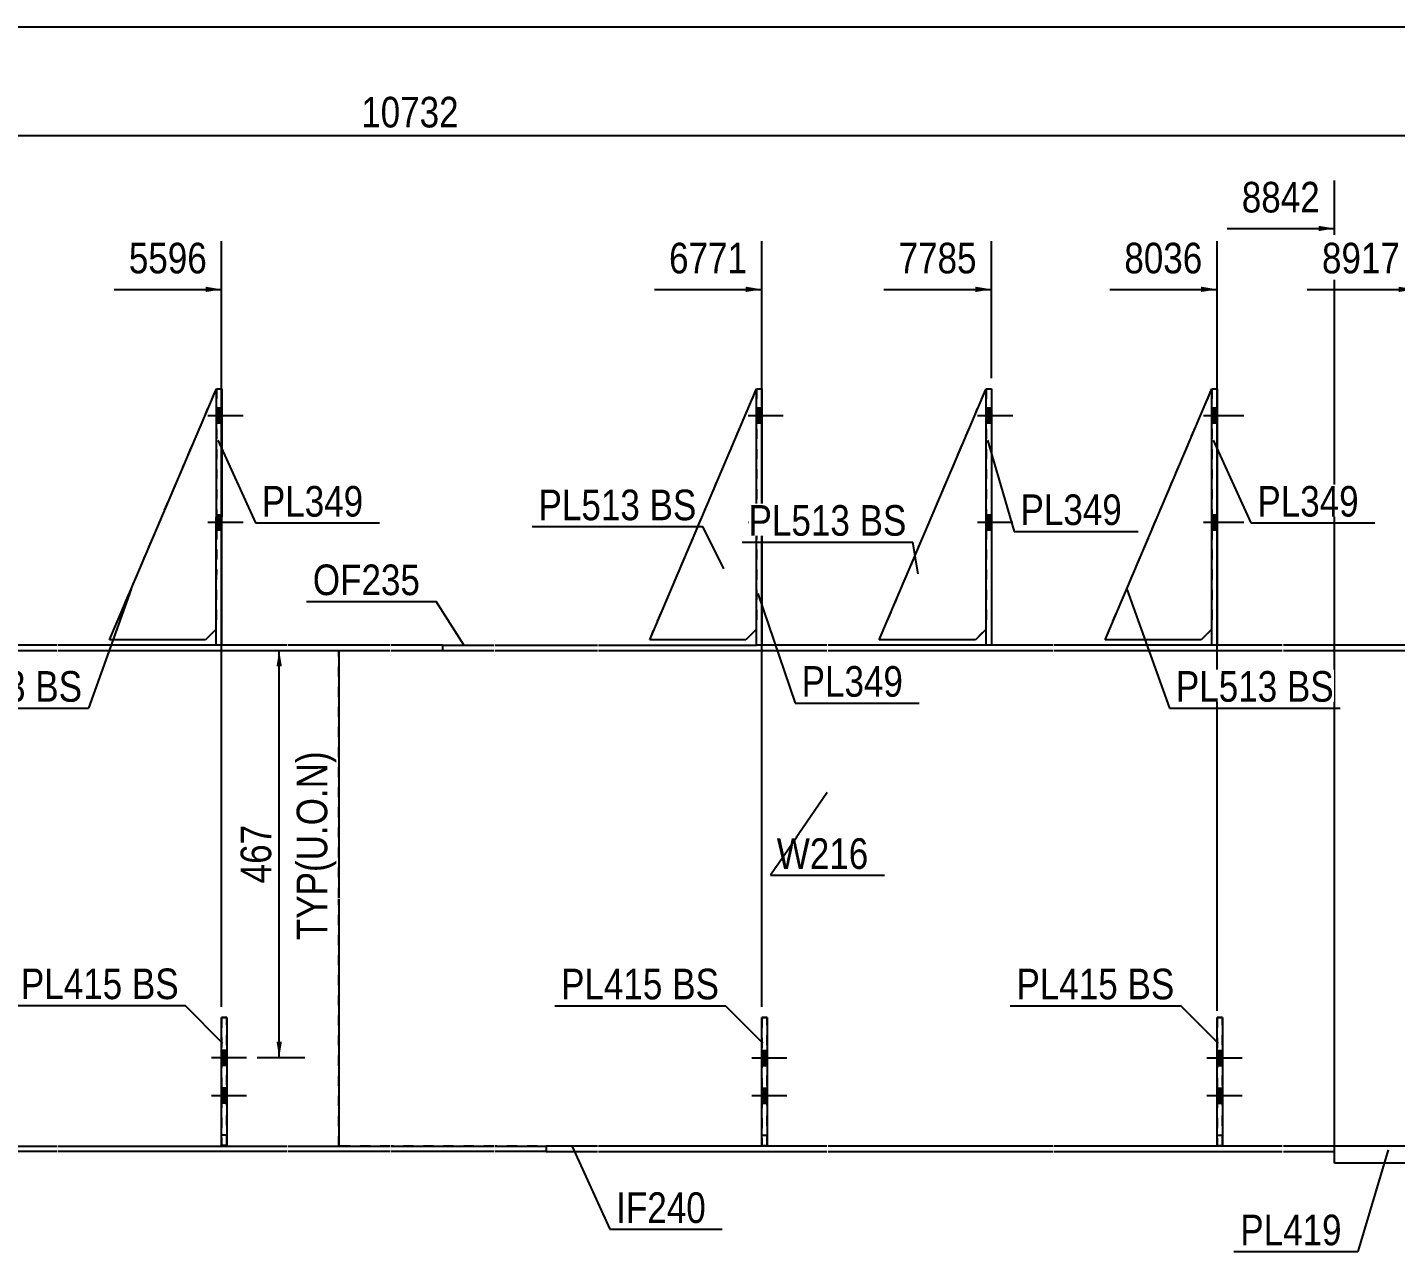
# Model space of a CAD drawing. Header units: millimetres. Extents: x -35 to 368, y -200 to 77.
# Drawn here: x 129.7 to 257.8, y -37.4 to 77.2 of the extents above; entities that cross this region are included whole.
import ezdxf

# ---------------------------------------------------------------- set-up
doc = ezdxf.new("R2010")
doc.units = ezdxf.units.MM
doc.linetypes.add('DXK_LINE_DOT1', pattern=[1.8814, 0.9407, -0.9407])
doc.linetypes.add('DXK_LINE_DOT2', pattern=[3.9198, 1.9599, -1.9599])
doc.styles.add('Arial Narrow', font='ARIALN.TTF', dxfattribs={"height": 0.2})

# ---------------------------------------------------------------- blocks, each defined once
blk = doc.blocks.new('Unknown-627303242-1210')
at = {"color": 5, "linetype": 'Continuous'}
blk.add_line((367.77, 77.23), (-32.23, 77.23), dxfattribs=at)
blk = doc.blocks.new('Part-627303242-1575 - 1546')
at = {"color": 2, "linetype": 'Continuous'}
for p, q in [((178.28, -27.5), (178.28, -28)), ((183.08, -27.5), (178.28, -27.5)), ((178.28, -28), (183.08, -28)), ((204.58, -27.5), (183.18, -27.5)), ((183.18, -28), (204.58, -28)), ((225.73, -27.5), (204.68, -27.5)), ((204.68, -28), (225.73, -28)), ((247.22, -27.5), (225.83, -27.5)), ((225.83, -28), (247.22, -28)), ((252.12, -27.5), (247.32, -27.5)), ((247.32, -28), (252.12, -28)), ((252.12, -28), (252.12, -27.5))]:
    blk.add_line(p, q, dxfattribs=at)
blk = doc.blocks.new('Part-627303242-1597 - 1546')
at = {"color": 7, "linetype": 'DXK_LINE_DOT1'}
for p, q in [((158.88, -4.25), (158.88, 18.9)), ((158.88, 18.9), (163.68, 18.9)), ((163.78, 18.9), (173.38, 18.9)), ((173.48, 18.9), (183.08, 18.9)), ((183.18, 18.9), (204.58, 18.9)), ((204.68, 18.9), (225.73, 18.9)), ((225.83, 18.9), (247.22, 18.9)), ((247.32, 18.9), (281.92, 18.9)), ((282.02, 18.9), (303.17, 18.9)), ((303.27, 18.9), (324.67, 18.9)), ((324.77, 18.9), (331.07, 18.9)), ((331.07, 18.9), (331.07, -4.25)), ((158.88, -27.5), (158.88, -4.35)), ((331.07, -4.35), (331.07, -27.5)), ((163.68, -27.5), (158.88, -27.5)), ((173.38, -27.5), (163.78, -27.5)), ((183.08, -27.5), (173.48, -27.5)), ((204.58, -27.5), (183.18, -27.5)), ((225.73, -27.5), (204.68, -27.5)), ((247.22, -27.5), (225.83, -27.5)), ((252.12, -27.5), (247.32, -27.5)), ((281.92, -27.5), (252.12, -27.5)), ((303.17, -27.5), (282.02, -27.5)), ((324.67, -27.5), (303.27, -27.5)), ((331.07, -27.5), (324.77, -27.5))]:
    blk.add_line(p, q, dxfattribs=at)
at = {"color": 2, "linetype": 'Continuous'}
blk.add_line((252.12, -27.5), (252.12, -27.5), dxfattribs=at)
blk = doc.blocks.new('Part-627303242-1619 - 1546')
at = {"color": 2, "linetype": 'Continuous'}
for p, q in [((71.5, 19.4), (71.5, 18.9)), ((71.5, 19.4), (76.3, 19.4)), ((76.4, 19.4), (111, 19.4)), ((111.1, 19.4), (125.9, 19.4)), ((132.49, 19.4), (126.4, 19.4)), ((147.39, 19.4), (132.59, 19.4)), ((153.98, 19.4), (147.89, 19.4)), ((163.68, 19.4), (154.08, 19.4)), ((168.58, 19.4), (163.78, 19.4)), ((168.58, 19.4), (168.58, 18.9)), ((71.5, 18.9), (76.3, 18.9)), ((76.4, 18.9), (111, 18.9)), ((111.1, 18.9), (132.49, 18.9)), ((132.59, 18.9), (153.98, 18.9)), ((154.08, 18.9), (163.68, 18.9)), ((163.78, 18.9), (168.58, 18.9))]:
    blk.add_line(p, q, dxfattribs=at)
at = {"color": 7, "linetype": 'DXK_LINE_DOT1'}
for p, q in [((126.4, 19.4), (125.9, 19.4)), ((147.89, 19.4), (147.39, 19.4))]:
    blk.add_line(p, q, dxfattribs=at)
blk = doc.blocks.new('Bolt-627303242-1959 - 1546')
at = {"linetype": 'Continuous'}
for points in [[(147.88, -18.52), (147.88, -19.92), (148.38, -19.92), (148.38, -18.52)], [(147.88, -22.05), (147.88, -23.45), (148.38, -23.45), (148.38, -22.05)]]:
    blk.add_hatch(color=3, dxfattribs=at).paths.add_polyline_path(points)
at = {"color": 3, "linetype": 'Continuous'}
for p, q in [((147.88, -18.52), (148.38, -18.52)), ((146.93, -19.22), (150.23, -19.22)), ((147.88, -19.92), (148.38, -19.92)), ((146.93, -22.75), (150.23, -22.75)), ((147.88, -22.05), (148.38, -22.05)), ((147.88, -23.45), (148.38, -23.45))]:
    blk.add_line(p, q, dxfattribs=at)
blk = doc.blocks.new('Part-627303242-1859 - 1546')
at = {"color": 2, "linetype": 'Continuous'}
for p, q in [((106.2, -27.5), (111, -27.5)), ((111, -28), (106.2, -28)), ((111.1, -27.5), (132.49, -27.5)), ((132.49, -28), (111.1, -28)), ((132.59, -27.5), (153.98, -27.5)), ((153.98, -28), (132.59, -28)), ((154.08, -27.5), (163.68, -27.5)), ((163.68, -28), (154.08, -28)), ((163.78, -27.5), (173.38, -27.5)), ((173.38, -28), (163.78, -28)), ((173.48, -27.5), (178.28, -27.5)), ((178.28, -28), (173.48, -28)), ((178.28, -27.5), (178.28, -28))]:
    blk.add_line(p, q, dxfattribs=at)
at = {"color": 7, "linetype": 'DXK_LINE_DOT1'}
blk.add_line((106.2, -28), (106.2, -27.5), dxfattribs=at)
blk = doc.blocks.new('Part-627303242-1795 - 1546')
at = {"color": 2, "linetype": 'Continuous'}
for p, q in [((240.63, 19.4), (240.63, 43.4)), ((240.63, 43.4), (241.13, 43.4)), ((241.13, 43.4), (241.13, 19.4)), ((241.13, 19.4), (240.63, 19.4))]:
    blk.add_line(p, q, dxfattribs=at)
blk = doc.blocks.new('Part-627303242-1668 - 1546')
at = {"color": 2, "linetype": 'Continuous'}
for p, q in [((168.58, 19.4), (168.58, 18.9)), ((168.58, 19.4), (173.38, 19.4)), ((173.48, 19.4), (183.08, 19.4)), ((183.18, 19.4), (197.98, 19.4)), ((204.58, 19.4), (198.48, 19.4)), ((219.48, 19.4), (204.68, 19.4)), ((225.73, 19.4), (219.98, 19.4)), ((240.63, 19.4), (225.83, 19.4)), ((247.22, 19.4), (241.13, 19.4)), ((281.92, 19.4), (247.32, 19.4)), ((296.82, 19.4), (282.02, 19.4)), ((303.17, 19.4), (297.32, 19.4)), ((318.07, 19.4), (303.27, 19.4)), ((324.67, 19.4), (318.57, 19.4)), ((331.07, 19.4), (324.77, 19.4)), ((168.58, 18.9), (173.38, 18.9)), ((173.48, 18.9), (183.08, 18.9)), ((183.18, 18.9), (204.58, 18.9)), ((204.68, 18.9), (225.73, 18.9)), ((225.83, 18.9), (247.22, 18.9)), ((247.32, 18.9), (281.92, 18.9)), ((282.02, 18.9), (303.17, 18.9)), ((303.27, 18.9), (324.67, 18.9)), ((324.77, 18.9), (331.07, 18.9))]:
    blk.add_line(p, q, dxfattribs=at)
at = {"color": 7, "linetype": 'DXK_LINE_DOT1'}
for p, q in [((198.48, 19.4), (197.98, 19.4)), ((219.98, 19.4), (219.48, 19.4)), ((241.13, 19.4), (240.63, 19.4)), ((297.32, 19.4), (296.82, 19.4)), ((318.57, 19.4), (318.07, 19.4)), ((331.07, 19.4), (331.07, 18.9))]:
    blk.add_line(p, q, dxfattribs=at)
blk = doc.blocks.new('Part-627303242-1785 - 1546')
at = {"color": 2, "linetype": 'Continuous'}
for p, q in [((197.98, 19.4), (197.99, 43.4)), ((197.99, 43.4), (198.49, 43.4)), ((198.49, 43.4), (198.48, 19.4)), ((198.48, 19.4), (197.98, 19.4))]:
    blk.add_line(p, q, dxfattribs=at)
blk = doc.blocks.new('Bolt-627303242-1967 - 1546')
at = {"color": 3, "linetype": 'DXK_LINE_DOT2'}
for p, q in [((198.48, -18.54), (198.98, -18.54)), ((197.68, -19.24), (198.98, -19.24)), ((198.48, -19.94), (198.98, -19.94)), ((197.68, -22.77), (198.98, -22.77)), ((198.48, -22.07), (198.98, -22.07)), ((198.48, -23.47), (198.98, -23.47))]:
    blk.add_line(p, q, dxfattribs=at)
blk = doc.blocks.new('Part-627303242-1839 - 1546')
at = {"color": 7, "linetype": 'DXK_LINE_DOT1'}
for p, q in [((241.12, -15.47), (241.12, -27.47)), ((241.62, -15.47), (241.12, -15.47)), ((241.62, -27.47), (241.62, -15.47)), ((241.12, -27.47), (241.62, -27.47))]:
    blk.add_line(p, q, dxfattribs=at)
blk = doc.blocks.new('Bolt-627303242-1969 - 1546')
at = {"linetype": 'Continuous'}
for points in [[(219.98, 40.2), (219.98, 41.6), (219.48, 41.6), (219.48, 40.2)], [(219.98, 40.2), (219.98, 41.6), (219.48, 41.6), (219.48, 40.2)], [(219.98, 40.2), (219.98, 41.6), (219.48, 41.6), (219.48, 40.2)], [(219.98, 30.2), (219.98, 31.6), (219.48, 31.6), (219.48, 30.2)], [(219.98, 30.2), (219.98, 31.6), (219.48, 31.6), (219.48, 30.2)], [(219.98, 30.2), (219.98, 31.6), (219.48, 31.6), (219.48, 30.2)]]:
    blk.add_hatch(color=3, dxfattribs=at).paths.add_polyline_path(points)
at = {"color": 3, "linetype": 'Continuous'}
for p, q in [((219.48, 41.6), (219.98, 41.6)), ((219.48, 41.6), (219.98, 41.6)), ((219.48, 41.6), (219.98, 41.6)), ((218.68, 40.9), (221.98, 40.9)), ((218.68, 40.9), (221.98, 40.9)), ((218.68, 40.9), (221.98, 40.9)), ((219.48, 40.2), (219.98, 40.2)), ((219.48, 40.2), (219.98, 40.2)), ((219.48, 40.2), (219.98, 40.2)), ((218.68, 30.9), (221.98, 30.9)), ((218.68, 30.9), (221.98, 30.9)), ((218.68, 30.9), (221.98, 30.9)), ((219.48, 31.6), (219.98, 31.6)), ((219.48, 31.6), (219.98, 31.6)), ((219.48, 31.6), (219.98, 31.6)), ((219.48, 30.2), (219.98, 30.2)), ((219.48, 30.2), (219.98, 30.2)), ((219.48, 30.2), (219.98, 30.2))]:
    blk.add_line(p, q, dxfattribs=at)
blk = doc.blocks.new('Part-627303242-1817 - 1546')
at = {"color": 2, "linetype": 'Continuous'}
for p, q in [((241.12, -27.47), (241.12, -15.47)), ((241.12, -15.47), (241.62, -15.47)), ((241.62, -15.47), (241.62, -27.47)), ((241.62, -27.47), (241.12, -27.47))]:
    blk.add_line(p, q, dxfattribs=at)
at = {"color": 7, "linetype": 'DXK_LINE_DOT1'}
blk.add_line((241.12, -26.47), (241.62, -26.47), dxfattribs=at)
blk = doc.blocks.new('Part-627303242-1844 - 1546')
at = {"color": 2, "linetype": 'Continuous'}
for p, q in [((147.39, 19.4), (147.4, 43.4)), ((147.4, 43.4), (147.9, 43.4)), ((147.9, 43.4), (147.89, 19.4)), ((147.89, 19.4), (147.39, 19.4))]:
    blk.add_line(p, q, dxfattribs=at)
blk = doc.blocks.new('Part-627303242-1849 - 1546')
at = {"color": 2, "linetype": 'Continuous'}
for p, q in [((147.88, -27.45), (147.89, -15.45)), ((147.89, -15.45), (148.39, -15.45)), ((148.39, -15.45), (148.38, -27.45)), ((148.38, -27.45), (147.88, -27.45))]:
    blk.add_line(p, q, dxfattribs=at)
at = {"color": 7, "linetype": 'DXK_LINE_DOT1'}
blk.add_line((147.88, -26.45), (148.38, -26.45), dxfattribs=at)
blk = doc.blocks.new('Part-627303242-1854 - 1546')
at = {"color": 7, "linetype": 'DXK_LINE_DOT1'}
for p, q in [((147.89, -15.45), (147.88, -27.45)), ((148.39, -15.45), (147.89, -15.45)), ((148.38, -27.45), (148.39, -15.45)), ((147.88, -27.45), (148.38, -27.45))]:
    blk.add_line(p, q, dxfattribs=at)
blk = doc.blocks.new('Part-627303242-1874 - 1546')
at = {"color": 2, "linetype": 'Continuous'}
for p, q in [((198.48, -27.47), (198.48, -15.47)), ((198.48, -15.47), (198.98, -15.47)), ((198.98, -15.47), (198.98, -27.47)), ((198.98, -27.47), (198.48, -27.47))]:
    blk.add_line(p, q, dxfattribs=at)
at = {"color": 7, "linetype": 'DXK_LINE_DOT1'}
blk.add_line((198.48, -26.47), (198.98, -26.47), dxfattribs=at)
blk = doc.blocks.new('Part-627303242-1879 - 1546')
at = {"color": 7, "linetype": 'DXK_LINE_DOT1'}
for p, q in [((198.48, -15.47), (198.48, -27.47)), ((198.98, -15.47), (198.48, -15.47)), ((198.98, -27.47), (198.98, -15.47)), ((198.48, -27.47), (198.98, -27.47))]:
    blk.add_line(p, q, dxfattribs=at)
blk = doc.blocks.new('Part-627303242-1937 - 1546')
at = {"color": 2, "linetype": 'Continuous'}
for p, q in [((252.12, -29.1), (252.12, -27.5)), ((277.12, -27.5), (252.12, -27.5)), ((277.12, -29.1), (277.12, -27.5)), ((277.12, -29.1), (252.12, -29.1))]:
    blk.add_line(p, q, dxfattribs=at)
blk = doc.blocks.new('Part-627303242-1942 - 1546')
at = {"color": 2, "linetype": 'Continuous'}
for p, q in [((219.48, 19.4), (219.48, 43.4)), ((219.48, 43.4), (219.98, 43.4)), ((219.98, 43.4), (219.98, 19.4)), ((219.98, 19.4), (219.48, 19.4))]:
    blk.add_line(p, q, dxfattribs=at)
blk = doc.blocks.new('Part-627303242-1947 - 1546')
at = {"color": 7, "linetype": 'DXK_LINE_DOT1'}
for p, q in [((0, 18.9), (0, -4.25)), ((0, 18.9), (6.3, 18.9)), ((6.4, 18.9), (26.4, 18.9)), ((26.5, 18.9), (46.5, 18.9)), ((46.6, 18.9), (66.6, 18.9)), ((66.7, 18.9), (76.3, 18.9)), ((76.4, 18.9), (111, 18.9)), ((111.1, 18.9), (132.49, 18.9)), ((132.59, 18.9), (153.98, 18.9)), ((154.08, 18.9), (158.88, 18.9)), ((0, -4.35), (0, -27.5)), ((0, -27.5), (6.3, -27.5)), ((6.4, -27.5), (26.4, -27.5)), ((26.5, -27.5), (46.5, -27.5)), ((46.6, -27.5), (66.6, -27.5)), ((66.7, -27.5), (76.3, -27.5)), ((76.4, -27.5), (111, -27.5)), ((111.1, -27.5), (132.49, -27.5)), ((132.59, -27.5), (153.98, -27.5)), ((154.08, -27.5), (158.88, -27.5))]:
    blk.add_line(p, q, dxfattribs=at)
at = {"color": 2, "linetype": 'Continuous'}
for p, q in [((158.88, 18.9), (158.88, -4.25)), ((158.88, -4.35), (158.88, -27.5))]:
    blk.add_line(p, q, dxfattribs=at)
blk = doc.blocks.new('Bolt-627303242-1953 - 1546')
at = {"linetype": 'Continuous'}
for points in [[(198.49, 40.2), (198.49, 41.6), (197.99, 41.6), (197.99, 40.2)], [(198.49, 40.2), (198.49, 41.6), (197.99, 41.6), (197.99, 40.2)], [(198.49, 40.2), (198.49, 41.6), (197.99, 41.6), (197.99, 40.2)], [(198.49, 30.2), (198.49, 31.6), (197.99, 31.6), (197.99, 30.2)], [(198.49, 30.2), (198.49, 31.6), (197.99, 31.6), (197.99, 30.2)], [(198.49, 30.2), (198.49, 31.6), (197.99, 31.6), (197.99, 30.2)]]:
    blk.add_hatch(color=3, dxfattribs=at).paths.add_polyline_path(points)
at = {"color": 3, "linetype": 'Continuous'}
for p, q in [((197.99, 41.6), (198.49, 41.6)), ((197.99, 41.6), (198.49, 41.6)), ((197.99, 41.6), (198.49, 41.6)), ((197.19, 40.9), (200.49, 40.9)), ((197.19, 40.9), (200.49, 40.9)), ((197.19, 40.9), (200.49, 40.9)), ((197.99, 40.2), (198.49, 40.2)), ((197.99, 40.2), (198.49, 40.2)), ((197.99, 40.2), (198.49, 40.2)), ((197.19, 30.9), (200.49, 30.9)), ((197.19, 30.9), (200.49, 30.9)), ((197.19, 30.9), (200.49, 30.9)), ((197.99, 31.6), (198.49, 31.6)), ((197.99, 31.6), (198.49, 31.6)), ((197.99, 31.6), (198.49, 31.6)), ((197.99, 30.2), (198.49, 30.2)), ((197.99, 30.2), (198.49, 30.2)), ((197.99, 30.2), (198.49, 30.2))]:
    blk.add_line(p, q, dxfattribs=at)
blk = doc.blocks.new('Bolt-627303242-1955 - 1546')
at = {"linetype": 'Continuous'}
for points in [[(241.13, 40.2), (241.13, 41.6), (240.63, 41.6), (240.63, 40.2)], [(241.13, 40.2), (241.13, 41.6), (240.63, 41.6), (240.63, 40.2)], [(241.13, 40.2), (241.13, 41.6), (240.63, 41.6), (240.63, 40.2)], [(241.13, 30.2), (241.13, 31.6), (240.63, 31.6), (240.63, 30.2)], [(241.13, 30.2), (241.13, 31.6), (240.63, 31.6), (240.63, 30.2)], [(241.13, 30.2), (241.13, 31.6), (240.63, 31.6), (240.63, 30.2)]]:
    blk.add_hatch(color=3, dxfattribs=at).paths.add_polyline_path(points)
at = {"color": 3, "linetype": 'Continuous'}
for p, q in [((240.63, 41.6), (241.13, 41.6)), ((240.63, 41.6), (241.13, 41.6)), ((240.63, 41.6), (241.13, 41.6)), ((239.83, 40.9), (243.63, 40.9)), ((239.83, 40.9), (243.63, 40.9)), ((239.83, 40.9), (243.63, 40.9)), ((240.63, 40.2), (241.13, 40.2)), ((240.63, 40.2), (241.13, 40.2)), ((240.63, 40.2), (241.13, 40.2)), ((239.83, 30.9), (243.63, 30.9)), ((239.83, 30.9), (243.63, 30.9)), ((239.83, 30.9), (243.63, 30.9)), ((240.63, 31.6), (241.13, 31.6)), ((240.63, 31.6), (241.13, 31.6)), ((240.63, 31.6), (241.13, 31.6)), ((240.63, 30.2), (241.13, 30.2)), ((240.63, 30.2), (241.13, 30.2)), ((240.63, 30.2), (241.13, 30.2))]:
    blk.add_line(p, q, dxfattribs=at)
blk = doc.blocks.new('Bolt-627303242-1956 - 1546')
at = {"linetype": 'Continuous'}
for points in [[(241.12, -18.54), (241.12, -19.94), (241.62, -19.94), (241.62, -18.54)], [(241.12, -22.07), (241.12, -23.47), (241.62, -23.47), (241.62, -22.07)]]:
    blk.add_hatch(color=3, dxfattribs=at).paths.add_polyline_path(points)
at = {"color": 3, "linetype": 'Continuous'}
for p, q in [((241.12, -18.54), (241.62, -18.54)), ((240.17, -19.24), (243.47, -19.24)), ((241.12, -19.94), (241.62, -19.94)), ((240.17, -22.77), (243.47, -22.77)), ((241.12, -22.07), (241.62, -22.07)), ((241.12, -23.47), (241.62, -23.47))]:
    blk.add_line(p, q, dxfattribs=at)
blk = doc.blocks.new('Bolt-627303242-1957 - 1546')
at = {"color": 3, "linetype": 'DXK_LINE_DOT2'}
for p, q in [((241.12, -18.54), (241.62, -18.54)), ((240.32, -19.24), (241.62, -19.24)), ((241.12, -19.94), (241.62, -19.94)), ((240.32, -22.77), (241.62, -22.77)), ((241.12, -22.07), (241.62, -22.07)), ((241.12, -23.47), (241.62, -23.47))]:
    blk.add_line(p, q, dxfattribs=at)
blk = doc.blocks.new('Bolt-627303242-1958 - 1546')
at = {"linetype": 'Continuous'}
for points in [[(147.9, 40.2), (147.9, 41.6), (147.4, 41.6), (147.4, 40.2)], [(147.9, 40.2), (147.9, 41.6), (147.4, 41.6), (147.4, 40.2)], [(147.9, 40.2), (147.9, 41.6), (147.4, 41.6), (147.4, 40.2)], [(147.89, 30.2), (147.89, 31.6), (147.39, 31.6), (147.39, 30.2)], [(147.89, 30.2), (147.89, 31.6), (147.39, 31.6), (147.39, 30.2)], [(147.89, 30.2), (147.89, 31.6), (147.39, 31.6), (147.39, 30.2)]]:
    blk.add_hatch(color=3, dxfattribs=at).paths.add_polyline_path(points)
at = {"color": 3, "linetype": 'Continuous'}
for p, q in [((147.4, 41.6), (147.9, 41.6)), ((147.4, 41.6), (147.9, 41.6)), ((147.4, 41.6), (147.9, 41.6)), ((146.6, 40.9), (149.9, 40.9)), ((146.6, 40.9), (149.9, 40.9)), ((146.6, 40.9), (149.9, 40.9)), ((147.4, 40.2), (147.9, 40.2)), ((147.4, 40.2), (147.9, 40.2)), ((147.4, 40.2), (147.9, 40.2)), ((146.59, 30.9), (149.89, 30.9)), ((146.59, 30.9), (149.89, 30.9)), ((146.59, 30.9), (149.89, 30.9)), ((147.39, 31.6), (147.89, 31.6)), ((147.39, 31.6), (147.89, 31.6)), ((147.39, 31.6), (147.89, 31.6)), ((147.39, 30.2), (147.89, 30.2)), ((147.39, 30.2), (147.89, 30.2)), ((147.39, 30.2), (147.89, 30.2))]:
    blk.add_line(p, q, dxfattribs=at)
blk = doc.blocks.new('Bolt-627303242-1960 - 1546')
at = {"color": 3, "linetype": 'DXK_LINE_DOT2'}
for p, q in [((147.88, -18.52), (148.38, -18.52)), ((147.08, -19.22), (148.38, -19.22)), ((147.88, -19.92), (148.38, -19.92)), ((147.08, -22.75), (148.38, -22.75)), ((147.88, -22.05), (148.38, -22.05)), ((147.88, -23.45), (148.38, -23.45))]:
    blk.add_line(p, q, dxfattribs=at)
blk = doc.blocks.new('Bolt-627303242-2015 - 1546')
at = {"linetype": 'Continuous'}
for points in [[(198.48, -18.54), (198.48, -19.94), (198.98, -19.94), (198.98, -18.54)], [(198.48, -22.07), (198.48, -23.47), (198.98, -23.47), (198.98, -22.07)]]:
    blk.add_hatch(color=3, dxfattribs=at).paths.add_polyline_path(points)
at = {"color": 3, "linetype": 'Continuous'}
for p, q in [((198.48, -18.54), (198.98, -18.54)), ((197.53, -19.24), (200.83, -19.24)), ((198.48, -19.94), (198.98, -19.94)), ((197.53, -22.77), (200.83, -22.77)), ((198.48, -22.07), (198.98, -22.07)), ((198.48, -23.47), (198.98, -23.47))]:
    blk.add_line(p, q, dxfattribs=at)
blk = doc.blocks.new('Part-627303242-2674 - 1546')
at = {"color": 2, "linetype": 'Continuous'}
for p, q in [((230.63, 19.9), (240.63, 43.4)), ((240.63, 20.9), (239.63, 19.9)), ((239.63, 19.9), (230.63, 19.9))]:
    blk.add_line(p, q, dxfattribs=at)
at = {"color": 7, "linetype": 'DXK_LINE_DOT1'}
blk.add_line((240.63, 43.4), (240.63, 20.9), dxfattribs=at)
blk = doc.blocks.new('Part-627303242-2675 - 1546')
at = {"color": 2, "linetype": 'Continuous'}
for p, q in [((209.48, 19.9), (219.48, 43.4)), ((219.48, 20.9), (218.48, 19.9)), ((218.48, 19.9), (209.48, 19.9))]:
    blk.add_line(p, q, dxfattribs=at)
at = {"color": 7, "linetype": 'DXK_LINE_DOT1'}
blk.add_line((219.48, 43.4), (219.48, 20.9), dxfattribs=at)
blk = doc.blocks.new('Part-627303242-2677 - 1546')
at = {"color": 2, "linetype": 'Continuous'}
for p, q in [((187.98, 19.9), (197.99, 43.4)), ((197.98, 20.9), (196.98, 19.9)), ((196.98, 19.9), (187.98, 19.9))]:
    blk.add_line(p, q, dxfattribs=at)
at = {"color": 7, "linetype": 'DXK_LINE_DOT1'}
blk.add_line((197.99, 43.4), (197.98, 20.9), dxfattribs=at)
blk = doc.blocks.new('Part-627303242-2678 - 1546')
at = {"color": 2, "linetype": 'Continuous'}
for p, q in [((137.39, 19.9), (147.4, 43.4)), ((147.39, 20.9), (146.39, 19.9)), ((146.39, 19.9), (137.39, 19.9))]:
    blk.add_line(p, q, dxfattribs=at)
at = {"color": 7, "linetype": 'DXK_LINE_DOT1'}
blk.add_line((147.4, 43.4), (147.39, 20.9), dxfattribs=at)
blk = doc.blocks.new('Part-627303242-2680 - 1546')
at = {"color": 7, "linetype": 'DXK_LINE_DOT1'}
for p, q in [((230.63, 19.9), (240.63, 43.4)), ((240.63, 20.9), (239.63, 19.9)), ((239.63, 19.9), (230.63, 19.9))]:
    blk.add_line(p, q, dxfattribs=at)
blk = doc.blocks.new('Part-627303242-2681 - 1546')
at = {"color": 7, "linetype": 'DXK_LINE_DOT1'}
for p, q in [((209.48, 19.9), (219.48, 43.4)), ((219.48, 20.9), (218.48, 19.9)), ((218.48, 19.9), (209.48, 19.9))]:
    blk.add_line(p, q, dxfattribs=at)
blk = doc.blocks.new('Part-627303242-2683 - 1546')
at = {"color": 7, "linetype": 'DXK_LINE_DOT1'}
for p, q in [((187.98, 19.9), (197.99, 43.4)), ((197.98, 20.9), (196.98, 19.9)), ((196.98, 19.9), (187.98, 19.9))]:
    blk.add_line(p, q, dxfattribs=at)
blk = doc.blocks.new('Part-627303242-2684 - 1546')
at = {"color": 7, "linetype": 'DXK_LINE_DOT1'}
for p, q in [((137.39, 19.9), (147.4, 43.4)), ((147.39, 20.9), (146.39, 19.9)), ((146.39, 19.9), (137.39, 19.9))]:
    blk.add_line(p, q, dxfattribs=at)
blk = doc.blocks.new('StraightDimension-627303242-6754 - 1546')
at = {"linetype": 'Continuous'}
for points in [[(153.03, 17.4), (153.28, 18.9), (153.53, 17.4)], [(153.53, -17.72), (153.28, -19.22), (153.03, -17.72)]]:
    blk.add_hatch(color=7, dxfattribs=at).paths.add_polyline_path(points)
at = {"color": 7, "linetype": 'Continuous'}
for p, q in [((151.23, 18.9), (155.68, 18.9)), ((153.28, -19.22), (153.28, 18.9)), ((151.23, -19.22), (155.68, -19.22))]:
    blk.add_line(p, q, dxfattribs=at)
at = {"color": 0, "linetype": 'Continuous'}
blk.add_wipeout([(158.38, 10.09), (154.18, 10.09), (154.18, -8.82), (158.38, -8.82)], dxfattribs=at)
at = {"color": 3, "linetype": 'Continuous', "style": 'Arial Narrow'}
blk.add_text('TYP(U.O.N)', height=2.863, rotation=90.0002, dxfattribs=at).set_placement((157.78, -8.22))
at = {"color": 0}
blk.add_wipeout([(153.13, 3.18), (148.93, 3.18), (148.93, -3.5), (153.13, -3.5)], dxfattribs=at)
at = {"color": 3, "style": 'Arial Narrow'}
blk.add_text('467', height=2.863, rotation=90.0002, dxfattribs=at).set_placement((152.53, -2.9))
blk = doc.blocks.new('StraightDimension-627303242-9737 - 1546')
at = {"linetype": 'Continuous'}
blk.add_hatch(color=7, dxfattribs=at).paths.add_polyline_path([(250.62, 58.65), (252.12, 58.4), (250.62, 58.15)])
at = {"color": 7, "linetype": 'Continuous'}
for p, q in [((252.12, -28.1), (252.12, 62.9)), ((242.06, 58.4), (252.12, 58.4))]:
    blk.add_line(p, q, dxfattribs=at)
at = {"color": 0}
blk.add_wipeout([(251.35, 59.3), (251.35, 63.5), (242.83, 63.5), (242.83, 59.3)], dxfattribs=at)
at = {"color": 3, "style": 'Arial Narrow'}
blk.add_text('8842', height=2.863, dxfattribs=at).set_placement((243.43, 59.9))
blk = doc.blocks.new('StraightDimension-627303242-9736 - 1546')
at = {"linetype": 'Continuous'}
blk.add_hatch(color=7, dxfattribs=at).paths.add_polyline_path([(258.12, 52.95), (259.62, 52.7), (258.12, 52.45)])
at = {"color": 7, "linetype": 'Continuous'}
for p, q in [((259.62, -25.16), (259.62, 57.2)), ((249.56, 52.7), (259.62, 52.7))]:
    blk.add_line(p, q, dxfattribs=at)
at = {"color": 0}
blk.add_wipeout([(258.85, 53.6), (258.85, 57.8), (250.34, 57.8), (250.34, 53.6)], dxfattribs=at)
at = {"color": 3, "style": 'Arial Narrow'}
blk.add_text('8917', height=2.863, dxfattribs=at).set_placement((250.94, 54.2))
blk = doc.blocks.new('StraightDimension-627303242-5622 - 1546')
at = {"color": 7, "linetype": 'Continuous'}
blk.add_line((-1.6, 67.11), (332.67, 67.11), dxfattribs=at)
at = {"color": 0}
blk.add_wipeout([(170.7, 67.26), (170.7, 71.46), (160.36, 71.46), (160.36, 67.26)], dxfattribs=at)
at = {"color": 3, "style": 'Arial Narrow'}
blk.add_text('10732', height=2.863, dxfattribs=at).set_placement((160.96, 67.86))
blk = doc.blocks.new('StraightDimension-627303242-9738 - 1546')
at = {"linetype": 'Continuous'}
blk.add_hatch(color=7, dxfattribs=at).paths.add_polyline_path([(239.62, 52.95), (241.12, 52.7), (239.62, 52.45)])
at = {"color": 7, "linetype": 'Continuous'}
for p, q in [((241.12, -14.83), (241.12, 57.2)), ((231.06, 52.7), (241.12, 52.7))]:
    blk.add_line(p, q, dxfattribs=at)
at = {"color": 0}
blk.add_wipeout([(240.35, 53.6), (240.35, 57.8), (231.83, 57.8), (231.83, 53.6)], dxfattribs=at)
at = {"color": 3, "style": 'Arial Narrow'}
blk.add_text('8036', height=2.863, dxfattribs=at).set_placement((232.43, 54.2))
blk = doc.blocks.new('StraightDimension-627303242-9739 - 1546')
at = {"linetype": 'Continuous'}
blk.add_hatch(color=7, dxfattribs=at).paths.add_polyline_path([(218.48, 52.95), (219.98, 52.7), (218.48, 52.45)])
at = {"color": 7, "linetype": 'Continuous'}
for p, q in [((219.98, 44.4), (219.98, 57.2)), ((209.92, 52.7), (219.98, 52.7))]:
    blk.add_line(p, q, dxfattribs=at)
at = {"color": 0}
blk.add_wipeout([(219.21, 53.6), (219.21, 57.8), (210.69, 57.8), (210.69, 53.6)], dxfattribs=at)
at = {"color": 3, "style": 'Arial Narrow'}
blk.add_text('7785', height=2.863, dxfattribs=at).set_placement((211.29, 54.2))
blk = doc.blocks.new('StraightDimension-627303242-9740 - 1546')
at = {"linetype": 'Continuous'}
blk.add_hatch(color=7, dxfattribs=at).paths.add_polyline_path([(196.98, 52.95), (198.48, 52.7), (196.98, 52.45)])
at = {"color": 7, "linetype": 'Continuous'}
for p, q in [((198.48, -14.47), (198.48, 57.2)), ((188.42, 52.7), (198.48, 52.7))]:
    blk.add_line(p, q, dxfattribs=at)
at = {"color": 0}
blk.add_wipeout([(197.7, 53.6), (197.7, 57.8), (189.19, 57.8), (189.19, 53.6)], dxfattribs=at)
at = {"color": 3, "style": 'Arial Narrow'}
blk.add_text('6771', height=2.863, dxfattribs=at).set_placement((189.79, 54.2))
blk = doc.blocks.new('StraightDimension-627303242-9741 - 1546')
at = {"linetype": 'Continuous'}
blk.add_hatch(color=7, dxfattribs=at).paths.add_polyline_path([(146.39, 52.95), (147.89, 52.7), (146.39, 52.45)])
at = {"color": 7, "linetype": 'Continuous'}
for p, q in [((147.89, -14.45), (147.89, 57.2)), ((137.82, 52.7), (147.89, 52.7))]:
    blk.add_line(p, q, dxfattribs=at)
at = {"color": 0}
blk.add_wipeout([(147.11, 53.6), (147.11, 57.8), (138.6, 57.8), (138.6, 53.6)], dxfattribs=at)
at = {"color": 3, "style": 'Arial Narrow'}
blk.add_text('5596', height=2.863, dxfattribs=at).set_placement((139.2, 54.2))
blk = doc.blocks.new('MarkSet-627303242-5091 - 1546')
at = {"color": 0}
for points in [[(206.74, 29.64), (206.74, 32.64), (197.24, 32.64), (197.24, 29.64)], [(212.02, 29.64), (212.02, 32.64), (207.64, 32.64), (207.64, 29.64)]]:
    blk.add_wipeout(points, dxfattribs=at)
for points in [[(206.74, 29.64), (206.74, 32.64), (197.24, 32.64), (197.24, 29.64)], [(212.02, 29.64), (212.02, 32.64), (207.64, 32.64), (207.64, 29.64)]]:
    blk.add_wipeout(points, dxfattribs=at)
at = {"color": 7, "linetype": 'Continuous'}
for p in [(196.64, 29.04), (213.11, 26.06)]:
    blk.add_line(p, (212.62, 29.04), dxfattribs=at)
at = {"color": 3, "style": 'Arial Narrow'}
for s, p in [('PL513', (197.24, 29.64)), ('BS', (207.64, 29.64))]:
    blk.add_text(s, height=2.863, dxfattribs=at).set_placement(p)
blk = doc.blocks.new('MarkSet-627303242-5080 - 1546')
at = {"color": 0}
for points in [[(246.76, 14.1), (246.76, 17.1), (237.26, 17.1), (237.26, 14.1)], [(252.05, 14.1), (252.05, 17.1), (247.66, 17.1), (247.66, 14.1)]]:
    blk.add_wipeout(points, dxfattribs=at)
for points in [[(246.76, 14.1), (246.76, 17.1), (237.26, 17.1), (237.26, 14.1)], [(252.05, 14.1), (252.05, 17.1), (247.66, 17.1), (247.66, 14.1)]]:
    blk.add_wipeout(points, dxfattribs=at)
at = {"color": 7, "linetype": 'Continuous'}
for p, q in [((232.66, 24.63), (236.66, 13.5)), ((236.66, 13.5), (252.65, 13.5))]:
    blk.add_line(p, q, dxfattribs=at)
at = {"color": 3, "style": 'Arial Narrow'}
for s, p in [('PL513', (237.26, 14.1)), ('BS', (247.66, 14.1))]:
    blk.add_text(s, height=2.863, dxfattribs=at).set_placement(p)
blk = doc.blocks.new('Mark-627303242-5183 - 1546')
at = {"color": 0}
blk.add_wipeout([(161.16, 31.43), (161.16, 34.43), (151.66, 34.43), (151.66, 31.43)], dxfattribs=at)
blk.add_wipeout([(161.16, 31.43), (161.16, 34.43), (151.66, 34.43), (151.66, 31.43)], dxfattribs=at)
at = {"color": 7, "linetype": 'Continuous'}
for p, q in [((147.52, 38.57), (151.06, 30.83)), ((151.06, 30.83), (162.66, 30.83))]:
    blk.add_line(p, q, dxfattribs=at)
at = {"color": 3, "style": 'Arial Narrow'}
blk.add_text('PL349', height=2.863, dxfattribs=at).set_placement((151.66, 31.43))
blk = doc.blocks.new('MarkSet-627303242-5014 - 1546')
at = {"color": 0}
for points in [[(138.59, -13.74), (138.59, -10.74), (129.09, -10.74), (129.09, -13.74)], [(143.88, -13.74), (143.88, -10.74), (139.49, -10.74), (139.49, -13.74)]]:
    blk.add_wipeout(points, dxfattribs=at)
for points in [[(138.59, -13.74), (138.59, -10.74), (129.09, -10.74), (129.09, -13.74)], [(143.88, -13.74), (143.88, -10.74), (139.49, -10.74), (139.49, -13.74)]]:
    blk.add_wipeout(points, dxfattribs=at)
at = {"color": 7, "linetype": 'Continuous'}
for p in [(128.49, -14.34), (148.01, -17.88)]:
    blk.add_line(p, (144.48, -14.34), dxfattribs=at)
at = {"color": 3, "style": 'Arial Narrow'}
for s, p in [('PL415', (129.09, -13.74)), ('BS', (139.49, -13.74))]:
    blk.add_text(s, height=2.863, dxfattribs=at).set_placement(p)
blk = doc.blocks.new('MarkSet-627303242-5025 - 1546')
at = {"color": 0}
for points in [[(189.19, -13.76), (189.19, -10.76), (179.68, -10.76), (179.68, -13.76)], [(194.47, -13.76), (194.47, -10.76), (190.09, -10.76), (190.09, -13.76)]]:
    blk.add_wipeout(points, dxfattribs=at)
for points in [[(189.19, -13.76), (189.19, -10.76), (179.68, -10.76), (179.68, -13.76)], [(194.47, -13.76), (194.47, -10.76), (190.09, -10.76), (190.09, -13.76)]]:
    blk.add_wipeout(points, dxfattribs=at)
at = {"color": 7, "linetype": 'Continuous'}
for p in [(179.08, -14.36), (198.61, -17.9)]:
    blk.add_line(p, (195.07, -14.36), dxfattribs=at)
at = {"color": 3, "style": 'Arial Narrow'}
for s, p in [('PL415', (179.68, -13.76)), ('BS', (190.09, -13.76))]:
    blk.add_text(s, height=2.863, dxfattribs=at).set_placement(p)
blk = doc.blocks.new('MarkSet-627303242-5036 - 1546')
at = {"color": 0}
for points in [[(231.83, -13.76), (231.83, -10.76), (222.33, -10.76), (222.33, -13.76)], [(237.11, -13.76), (237.11, -10.76), (232.73, -10.76), (232.73, -13.76)]]:
    blk.add_wipeout(points, dxfattribs=at)
for points in [[(231.83, -13.76), (231.83, -10.76), (222.33, -10.76), (222.33, -13.76)], [(237.11, -13.76), (237.11, -10.76), (232.73, -10.76), (232.73, -13.76)]]:
    blk.add_wipeout(points, dxfattribs=at)
at = {"color": 7, "linetype": 'Continuous'}
for p in [(221.73, -14.36), (241.25, -17.9)]:
    blk.add_line(p, (237.71, -14.36), dxfattribs=at)
at = {"color": 3, "style": 'Arial Narrow'}
for s, p in [('PL415', (222.33, -13.76)), ('BS', (232.73, -13.76))]:
    blk.add_text(s, height=2.863, dxfattribs=at).set_placement(p)
blk = doc.blocks.new('MarkSet-627303242-5113 - 1546')
at = {"color": 0}
for points in [[(187.07, 31.09), (187.07, 34.09), (177.57, 34.09), (177.57, 31.09)], [(192.36, 31.09), (192.36, 34.09), (187.97, 34.09), (187.97, 31.09)]]:
    blk.add_wipeout(points, dxfattribs=at)
for points in [[(187.07, 31.09), (187.07, 34.09), (177.57, 34.09), (177.57, 31.09)], [(192.36, 31.09), (192.36, 34.09), (187.97, 34.09), (187.97, 31.09)]]:
    blk.add_wipeout(points, dxfattribs=at)
at = {"color": 7, "linetype": 'Continuous'}
for p in [(176.97, 30.49), (194.93, 26.55)]:
    blk.add_line(p, (192.96, 30.49), dxfattribs=at)
at = {"color": 3, "style": 'Arial Narrow'}
for s, p in [('PL513', (177.57, 31.09)), ('BS', (187.97, 31.09))]:
    blk.add_text(s, height=2.863, dxfattribs=at).set_placement(p)
blk = doc.blocks.new('MarkSet-627303242-5124 - 1546')
at = {"color": 0}
for points in [[(129.54, 14.1), (129.54, 17.1), (120.04, 17.1), (120.04, 14.1)], [(134.82, 14.1), (134.82, 17.1), (130.44, 17.1), (130.44, 14.1)]]:
    blk.add_wipeout(points, dxfattribs=at)
for points in [[(129.54, 14.1), (129.54, 17.1), (120.04, 17.1), (120.04, 14.1)], [(134.82, 14.1), (134.82, 17.1), (130.44, 17.1), (130.44, 14.1)]]:
    blk.add_wipeout(points, dxfattribs=at)
at = {"color": 7, "linetype": 'Continuous'}
for p in [(139.42, 24.63), (119.44, 13.5)]:
    blk.add_line(p, (135.42, 13.5), dxfattribs=at)
at = {"color": 3, "style": 'Arial Narrow'}
for s, p in [('PL513', (120.04, 14.1)), ('BS', (130.44, 14.1))]:
    blk.add_text(s, height=2.863, dxfattribs=at).set_placement(p)
blk = doc.blocks.new('Mark-627303242-5132 - 1546')
at = {"color": 0}
blk.add_wipeout([(193.25, -34.69), (193.25, -31.69), (184.84, -31.69), (184.84, -34.69)], dxfattribs=at)
blk.add_wipeout([(193.25, -34.69), (193.25, -31.69), (184.84, -31.69), (184.84, -34.69)], dxfattribs=at)
at = {"color": 7, "linetype": 'Continuous'}
for p, q in [((180.71, -27.55), (184.24, -35.29)), ((184.24, -35.29), (194.75, -35.29))]:
    blk.add_line(p, q, dxfattribs=at)
at = {"color": 3, "style": 'Arial Narrow'}
blk.add_text('IF240', height=2.863, dxfattribs=at).set_placement((184.84, -34.69))
blk = doc.blocks.new('Mark-627303242-5135 - 1546')
at = {"color": 0}
blk.add_wipeout([(208.47, -1.55), (208.47, 1.45), (199.88, 1.45), (199.88, -1.55)], dxfattribs=at)
blk.add_wipeout([(208.47, -1.55), (208.47, 1.45), (199.88, 1.45), (199.88, -1.55)], dxfattribs=at)
at = {"color": 7, "linetype": 'Continuous'}
for p, q in [((204.61, 5.59), (199.28, -2.15)), ((199.28, -2.15), (209.97, -2.15))]:
    blk.add_line(p, q, dxfattribs=at)
at = {"color": 3, "style": 'Arial Narrow'}
blk.add_text('W216', height=2.863, dxfattribs=at).set_placement((199.88, -1.55))
blk = doc.blocks.new('Mark-627303242-5147 - 1546')
at = {"color": 7, "linetype": 'Continuous'}
blk.add_line((170.61, 19.35), (167.98, 23.48), dxfattribs=at)
at = {"color": 0}
blk.add_wipeout([(166.48, 24.08), (166.48, 27.08), (156.43, 27.08), (156.43, 24.08)], dxfattribs=at)
blk.add_wipeout([(166.48, 24.08), (166.48, 27.08), (156.43, 27.08), (156.43, 24.08)], dxfattribs=at)
at = {"color": 7, "linetype": 'Continuous'}
blk.add_line((155.83, 23.48), (167.98, 23.48), dxfattribs=at)
at = {"color": 3, "style": 'Arial Narrow'}
blk.add_text('OF235', height=2.863, dxfattribs=at).set_placement((156.43, 24.08))
blk = doc.blocks.new('Mark-627303242-5174 - 1546')
at = {"color": 0}
blk.add_wipeout([(211.72, 14.57), (211.72, 17.57), (202.21, 17.57), (202.21, 14.57)], dxfattribs=at)
blk.add_wipeout([(211.72, 14.57), (211.72, 17.57), (202.21, 17.57), (202.21, 14.57)], dxfattribs=at)
at = {"color": 7, "linetype": 'Continuous'}
for p, q in [((198.11, 24.23), (201.61, 13.97)), ((201.61, 13.97), (213.22, 13.97))]:
    blk.add_line(p, q, dxfattribs=at)
at = {"color": 3, "style": 'Arial Narrow'}
blk.add_text('PL349', height=2.863, dxfattribs=at).set_placement((202.21, 14.57))
blk = doc.blocks.new('Mark-627303242-5180 - 1546')
at = {"color": 0}
blk.add_wipeout([(254.4, 31.43), (254.4, 34.43), (244.89, 34.43), (244.89, 31.43)], dxfattribs=at)
blk.add_wipeout([(254.4, 31.43), (254.4, 34.43), (244.89, 34.43), (244.89, 31.43)], dxfattribs=at)
at = {"color": 7, "linetype": 'Continuous'}
for p, q in [((240.76, 38.57), (244.29, 30.83)), ((244.29, 30.83), (255.9, 30.83))]:
    blk.add_line(p, q, dxfattribs=at)
at = {"color": 3, "style": 'Arial Narrow'}
blk.add_text('PL349', height=2.863, dxfattribs=at).set_placement((244.89, 31.43))
blk = doc.blocks.new('Mark-627303242-5192 - 1546')
at = {"color": 7, "linetype": 'Continuous'}
blk.add_line((257.15, -27.85), (254.29, -37.38), dxfattribs=at)
at = {"color": 0}
blk.add_wipeout([(252.79, -36.78), (252.79, -33.78), (243.29, -33.78), (243.29, -36.78)], dxfattribs=at)
blk.add_wipeout([(252.79, -36.78), (252.79, -33.78), (243.29, -33.78), (243.29, -36.78)], dxfattribs=at)
at = {"color": 7, "linetype": 'Continuous'}
blk.add_line((242.69, -37.38), (254.29, -37.38), dxfattribs=at)
at = {"color": 3, "style": 'Arial Narrow'}
blk.add_text('PL419', height=2.863, dxfattribs=at).set_placement((243.29, -36.78))
blk = doc.blocks.new('Mark-627303242-5195 - 1546')
at = {"color": 0}
blk.add_wipeout([(232.21, 30.64), (232.21, 33.64), (222.71, 33.64), (222.71, 30.64)], dxfattribs=at)
blk.add_wipeout([(232.21, 30.64), (232.21, 33.64), (222.71, 33.64), (222.71, 30.64)], dxfattribs=at)
at = {"color": 7, "linetype": 'Continuous'}
for p, q in [((219.61, 38.57), (222.11, 30.04)), ((222.11, 30.04), (233.71, 30.04))]:
    blk.add_line(p, q, dxfattribs=at)
at = {"color": 3, "style": 'Arial Narrow'}
blk.add_text('PL349', height=2.863, dxfattribs=at).set_placement((222.71, 30.64))

msp = doc.modelspace()

# ---------------------------------------------------------------- block references
for name in ['Unknown-627303242-1210', 'Part-627303242-2678 - 1546', 'Part-627303242-2684 - 1546', 'Part-627303242-1844 - 1546', 'Part-627303242-2677 - 1546', 'Part-627303242-2683 - 1546', 'Part-627303242-1785 - 1546', 'Part-627303242-2675 - 1546', 'Part-627303242-2681 - 1546', 'Part-627303242-1942 - 1546', 'Part-627303242-2674 - 1546', 'Part-627303242-2680 - 1546', 'Part-627303242-1795 - 1546', 'Bolt-627303242-1958 - 1546', 'Bolt-627303242-1953 - 1546', 'Bolt-627303242-1969 - 1546', 'Bolt-627303242-1955 - 1546', 'Part-627303242-1619 - 1546', 'Part-627303242-1668 - 1546', 'Part-627303242-1947 - 1546', 'Part-627303242-1597 - 1546', 'Part-627303242-1849 - 1546', 'Part-627303242-1854 - 1546', 'Part-627303242-1874 - 1546', 'Part-627303242-1879 - 1546', 'Part-627303242-1839 - 1546', 'Part-627303242-1817 - 1546', 'Bolt-627303242-1959 - 1546', 'Bolt-627303242-1960 - 1546', 'Bolt-627303242-2015 - 1546', 'Bolt-627303242-1967 - 1546', 'Bolt-627303242-1956 - 1546', 'Bolt-627303242-1957 - 1546', 'Part-627303242-1859 - 1546', 'Part-627303242-1575 - 1546', 'Part-627303242-1937 - 1546']:
    msp.add_blockref(name, (0, 0))

# ---------------------------------------------------------------- next in the draw order: block references
for name in ['StraightDimension-627303242-9737 - 1546', 'StraightDimension-627303242-6754 - 1546', 'Mark-627303242-5135 - 1546', 'Mark-627303242-5132 - 1546']:
    msp.add_blockref(name, (0, 0))

# ---------------------------------------------------------------- next in the draw order: block references
for name in ['StraightDimension-627303242-9736 - 1546', 'Mark-627303242-5147 - 1546', 'Mark-627303242-5192 - 1546']:
    msp.add_blockref(name, (0, 0))

# ---------------------------------------------------------------- next in the draw order: block references
msp.add_blockref('StraightDimension-627303242-5622 - 1546', (0, 0))

# ---------------------------------------------------------------- next in the draw order: block references
for name in ['StraightDimension-627303242-9741 - 1546', 'StraightDimension-627303242-9740 - 1546', 'StraightDimension-627303242-9739 - 1546', 'StraightDimension-627303242-9738 - 1546']:
    msp.add_blockref(name, (0, 0))

# ---------------------------------------------------------------- next in the draw order: block references
for name in ['Mark-627303242-5183 - 1546', 'Mark-627303242-5195 - 1546', 'Mark-627303242-5180 - 1546', 'MarkSet-627303242-5113 - 1546', 'MarkSet-627303242-5091 - 1546', 'MarkSet-627303242-5124 - 1546', 'MarkSet-627303242-5080 - 1546', 'Mark-627303242-5174 - 1546', 'MarkSet-627303242-5014 - 1546', 'MarkSet-627303242-5025 - 1546', 'MarkSet-627303242-5036 - 1546']:
    msp.add_blockref(name, (0, 0))

doc.saveas('drawing.dxf')
